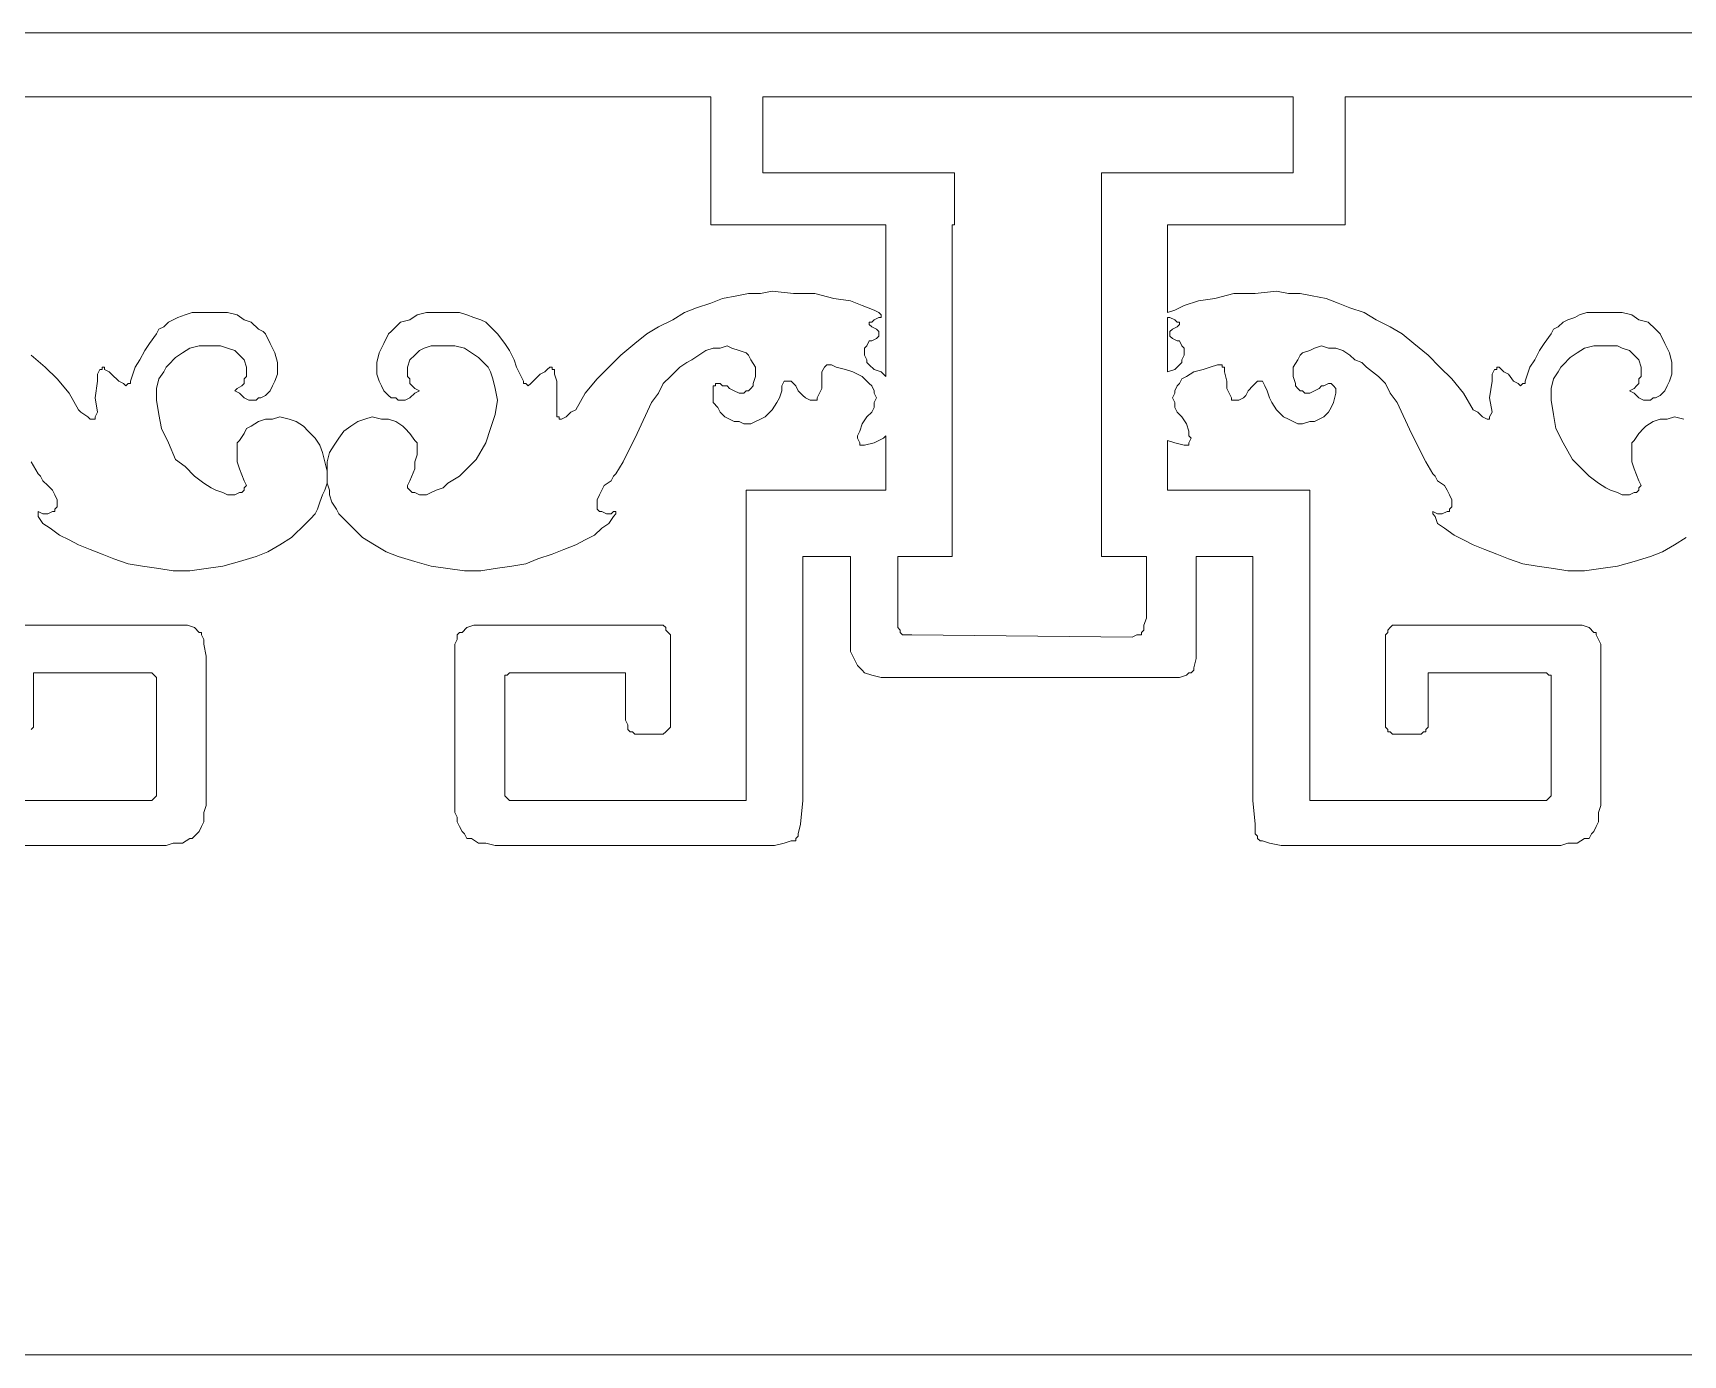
# Model space of a CAD drawing. Extents: x -66030 to 95157, y -13132 to 45879.
# Drawn here: x 58272 to 60994, y 20842 to 23022 of the extents above; entities that cross this region are included whole.
import ezdxf

# ---------------------------------------------------------------- set-up
doc = ezdxf.new("R2010")
doc.units = 0
doc.header["$LTSCALE"] = 100
doc.header["$MEASUREMENT"] = 0
doc.layers.get('0').update_dxf_attribs({"linetype": 'CONTINUOUS'})

msp = doc.modelspace()

# ---------------------------------------------------------------- linework, layer by layer
at = {"lineweight": 0}
for points in [[(50640.2, 23021.9), (67139, 23021.9)], [(50640.2, 23021.9), (67139, 23021.9)], [(58268.6, 22490.6), (58292, 22471.1), (58311.5, 22451.6), (58331.1, 22428.2), (58346.7, 22400.8), (58350.6, 22396.9), (58362.3, 22389.1), (58366.2, 22385.2), (58374, 22385.2), (58374, 22389.1), (58374, 22389.1), (58377.9, 22396.9), (58374, 22420.3), (58377.9, 22447.7), (58377.9, 22459.4), (58381.8, 22467.2), (58385.7, 22467.2), (58385.7, 22471.1), (58389.7, 22471.1), (58389.7, 22467.2), (58397.5, 22463.3), (58401.4, 22459.4), (58413.1, 22447.7), (58420.9, 22443.8), (58424.8, 22439.9), (58428.7, 22443.8), (58432.6, 22443.8), (58432.6, 22447.7), (58440.4, 22471.1), (58448.2, 22482.8), (58456.1, 22498.5), (58463.9, 22510.2), (58475.6, 22525.8), (58479.5, 22533.6), (58487.3, 22537.5), (58495.1, 22545.3), (58502.9, 22549.2), (58510.7, 22553.1), (58522.5, 22557), (58534.2, 22561), (58549.8, 22561), (58561.5, 22561), (58577.1, 22561), (58592.8, 22561), (58608.4, 22557), (58620.1, 22549.2), (58631.8, 22545.3), (58643.5, 22533.6), (58651.4, 22529.7), (58655.3, 22525.8), (58663.1, 22510.2), (58670.9, 22494.6), (58674.8, 22478.9), (58674.8, 22459.4), (58670.9, 22447.7), (58667, 22439.9), (58663.1, 22432.1), (58659.2, 22428.2), (58655.3, 22424.2), (58647.4, 22420.3), (58643.5, 22420.3), (58639.6, 22416.4), (58627.9, 22416.4), (58620.1, 22420.3), (58612.3, 22428.2), (58604.5, 22432.1), (58608.4, 22436), (58616.2, 22439.9), (58620.1, 22443.8), (58620.1, 22451.6), (58624, 22455.5), (58624, 22459.4), (58624, 22471.1), (58620.1, 22482.8), (58612.3, 22490.6), (58608.4, 22494.6), (58604.5, 22498.5), (58592.8, 22502.4), (58581, 22506.3), (58569.3, 22506.3), (58557.6, 22506.3), (58545.9, 22506.3), (58530.3, 22502.4), (58518.5, 22494.6), (58506.8, 22486.7), (58495.1, 22475), (58491.2, 22471.1), (58487.3, 22463.3), (58479.5, 22451.6), (58475.6, 22436), (58475.6, 22416.4), (58479.5, 22393), (58483.4, 22369.6), (58495.1, 22346.1), (58506.8, 22318.8), (58522.5, 22307.1), (58538.1, 22291.4), (58553.7, 22279.7), (58565.4, 22271.9), (58573.2, 22268), (58584.9, 22264.1), (58592.8, 22260.2), (58604.5, 22260.2), (58612.3, 22264.1), (58616.2, 22264.1), (58620.1, 22268), (58620.1, 22271.9), (58624, 22275.8), (58620.1, 22283.6), (58612.3, 22303.2), (58608.4, 22314.9), (58608.4, 22326.6), (58608.4, 22338.3), (58608.4, 22346.1), (58612.3, 22350), (58620.1, 22361.8), (58624, 22369.6), (58631.8, 22373.5), (58643.5, 22381.3), (58655.3, 22385.2), (58667, 22385.2), (58678.7, 22389.1), (58694.3, 22385.2), (58706, 22381.3), (58717.8, 22373.5), (58725.6, 22365.7), (58737.3, 22353.9), (58745.1, 22342.2), (58749, 22330.5), (58752.9, 22314.9), (58756.8, 22299.3), (58756.8, 22314.9), (58760.7, 22330.5), (58768.5, 22342.2), (58776.3, 22353.9), (58784.2, 22365.7), (58795.9, 22373.5), (58807.6, 22381.3), (58819.3, 22385.2), (58831, 22389.1), (58846.6, 22385.2), (58858.4, 22385.2), (58870.1, 22381.3), (58881.8, 22373.5), (58885.7, 22369.6), (58893.5, 22361.8), (58901.3, 22350), (58905.2, 22346.1), (58905.2, 22338.3), (58905.2, 22326.6), (58901.3, 22314.9), (58901.3, 22303.2), (58893.5, 22283.6), (58889.6, 22275.8), (58889.6, 22271.9), (58893.5, 22268), (58897.4, 22264.1), (58901.3, 22264.1), (58909.1, 22260.2), (58920.9, 22260.2), (58928.7, 22264.1), (58936.5, 22268), (58948.2, 22271.9), (58956, 22279.7), (58975.5, 22291.4), (58991.2, 22307.1), (59002.9, 22318.8), (59018.5, 22346.1), (59026.3, 22369.6), (59034.1, 22393), (59038, 22416.4), (59034.1, 22436), (59030.2, 22451.6), (59026.3, 22463.3), (59022.4, 22471.1), (59018.5, 22475), (59006.8, 22486.7), (58995.1, 22494.6), (58983.4, 22502.4), (58967.7, 22506.3), (58956, 22506.3), (58940.4, 22506.3), (58928.7, 22506.3), (58917, 22502.4), (58909.1, 22498.5), (58905.2, 22494.6), (58901.3, 22490.6), (58893.5, 22482.8), (58889.6, 22471.1), (58889.6, 22459.4), (58889.6, 22455.5), (58893.5, 22451.6), (58893.5, 22443.8), (58897.4, 22439.9), (58901.3, 22436), (58909.1, 22432.1), (58901.3, 22428.2), (58893.5, 22420.3), (58885.7, 22416.4), (58874, 22416.4), (58870.1, 22420.3), (58862.3, 22420.3), (58858.4, 22424.2), (58854.5, 22428.2), (58850.6, 22432.1), (58846.6, 22439.9), (58842.7, 22447.7), (58838.8, 22459.4), (58838.8, 22478.9), (58842.7, 22494.6), (58850.6, 22510.2), (58858.4, 22525.8), (58862.3, 22529.7), (58866.2, 22533.6), (58877.9, 22545.3), (58893.5, 22549.2), (58905.2, 22557), (58920.9, 22561), (58936.5, 22561), (58948.2, 22561), (58963.8, 22561), (58975.5, 22561), (58987.3, 22557), (58999, 22553.1), (59010.7, 22549.2), (59018.5, 22545.3), (59026.3, 22537.5), (59030.2, 22533.6), (59038, 22525.8), (59049.8, 22510.2), (59057.6, 22498.5), (59065.4, 22482.8), (59069.3, 22471.1), (59081, 22447.7), (59081, 22443.8), (59084.9, 22443.8), (59088.8, 22439.9), (59092.7, 22443.8), (59096.6, 22447.7), (59108.3, 22459.4), (59116.2, 22463.3), (59120.1, 22467.2), (59124, 22471.1), (59127.9, 22471.1), (59127.9, 22467.2), (59131.8, 22467.2), (59131.8, 22459.4), (59135.7, 22447.7), (59135.7, 22420.3), (59135.7, 22396.9), (59135.7, 22389.1), (59139.6, 22389.1), (59139.6, 22385.2), (59143.5, 22385.2), (59151.3, 22389.1), (59159.1, 22396.9), (59166.9, 22400.8), (59182.6, 22428.2), (59202.1, 22451.6), (59221.6, 22471.1), (59241.2, 22490.6), (59264.6, 22510.2), (59284.1, 22525.8), (59303.6, 22537.5), (59327.1, 22549.2), (59346.6, 22561), (59366.1, 22568.8), (59389.6, 22576.6), (59409.1, 22584.4), (59432.5, 22588.3), (59452.1, 22592.2), (59471.6, 22592.2), (59491.1, 22596.1), (59526.3, 22592.2), (59561.4, 22592.2), (59592.7, 22584.4), (59620, 22580.5), (59639.6, 22572.7), (59659.1, 22564.9), (59666.9, 22561), (59670.8, 22557), (59670.8, 22557), (59670.8, 22553.1), (59666.9, 22553.1), (59659.1, 22549.2), (59655.2, 22545.3), (59651.3, 22545.3), (59651.3, 22541.4), (59651.3, 22541.4), (59655.2, 22537.5), (59663, 22533.6), (59666.9, 22529.7), (59666.9, 22525.8), (59666.9, 22521.9), (59663, 22518), (59663, 22518), (59655.2, 22514.1), (59651.3, 22514.1), (59647.4, 22506.3), (59643.5, 22502.4), (59643.5, 22494.6), (59643.5, 22490.6), (59647.4, 22482.8), (59647.4, 22478.9), (59651.3, 22475), (59659.1, 22467.2), (59670.8, 22463.3), (59678.6, 22455.5), (59678.6, 22455.5), (59678.6, 22705.5), (59475.5, 22705.5), (59389.6, 22705.5), (59389.6, 22791.4), (59389.6, 22916.4), (58135.8, 22916.4)], [(58268.6, 22490.6), (58292, 22471.1), (58311.5, 22451.6), (58331.1, 22428.2), (58346.7, 22400.8), (58350.6, 22396.9), (58362.3, 22389.1), (58366.2, 22385.2), (58374, 22385.2), (58374, 22389.1), (58374, 22389.1), (58377.9, 22396.9), (58374, 22420.3), (58377.9, 22447.7), (58377.9, 22459.4), (58381.8, 22467.2), (58385.7, 22467.2), (58385.7, 22471.1), (58389.7, 22471.1), (58389.7, 22467.2), (58397.5, 22463.3), (58401.4, 22459.4), (58413.1, 22447.7), (58420.9, 22443.8), (58424.8, 22439.9), (58428.7, 22443.8), (58432.6, 22443.8), (58432.6, 22447.7), (58440.4, 22471.1), (58448.2, 22482.8), (58456.1, 22498.5), (58463.9, 22510.2), (58475.6, 22525.8), (58479.5, 22533.6), (58487.3, 22537.5), (58495.1, 22545.3), (58502.9, 22549.2), (58510.7, 22553.1), (58522.5, 22557), (58534.2, 22561), (58549.8, 22561), (58561.5, 22561), (58577.1, 22561), (58592.8, 22561), (58608.4, 22557), (58620.1, 22549.2), (58631.8, 22545.3), (58643.5, 22533.6), (58651.4, 22529.7), (58655.3, 22525.8), (58663.1, 22510.2), (58670.9, 22494.6), (58674.8, 22478.9), (58674.8, 22459.4), (58670.9, 22447.7), (58667, 22439.9), (58663.1, 22432.1), (58659.2, 22428.2), (58655.3, 22424.2), (58647.4, 22420.3), (58643.5, 22420.3), (58639.6, 22416.4), (58627.9, 22416.4), (58620.1, 22420.3), (58612.3, 22428.2), (58604.5, 22432.1), (58608.4, 22436), (58616.2, 22439.9), (58620.1, 22443.8), (58620.1, 22451.6), (58624, 22455.5), (58624, 22459.4), (58624, 22471.1), (58620.1, 22482.8), (58612.3, 22490.6), (58608.4, 22494.6), (58604.5, 22498.5), (58592.8, 22502.4), (58581, 22506.3), (58569.3, 22506.3), (58557.6, 22506.3), (58545.9, 22506.3), (58530.3, 22502.4), (58518.5, 22494.6), (58506.8, 22486.7), (58495.1, 22475), (58491.2, 22471.1), (58487.3, 22463.3), (58479.5, 22451.6), (58475.6, 22436), (58475.6, 22416.4), (58479.5, 22393), (58483.4, 22369.6), (58495.1, 22346.1), (58506.8, 22318.8), (58522.5, 22307.1), (58538.1, 22291.4), (58553.7, 22279.7), (58565.4, 22271.9), (58573.2, 22268), (58584.9, 22264.1), (58592.8, 22260.2), (58604.5, 22260.2), (58612.3, 22264.1), (58616.2, 22264.1), (58620.1, 22268), (58620.1, 22271.9), (58624, 22275.8), (58620.1, 22283.6), (58612.3, 22303.2), (58608.4, 22314.9), (58608.4, 22326.6), (58608.4, 22338.3), (58608.4, 22346.1), (58612.3, 22350), (58620.1, 22361.8), (58624, 22369.6), (58631.8, 22373.5), (58643.5, 22381.3), (58655.3, 22385.2), (58667, 22385.2), (58678.7, 22389.1), (58694.3, 22385.2), (58706, 22381.3), (58717.8, 22373.5), (58725.6, 22365.7), (58737.3, 22353.9), (58745.1, 22342.2), (58749, 22330.5), (58752.9, 22314.9), (58756.8, 22299.3), (58756.8, 22314.9), (58760.7, 22330.5), (58768.5, 22342.2), (58776.3, 22353.9), (58784.2, 22365.7), (58795.9, 22373.5), (58807.6, 22381.3), (58819.3, 22385.2), (58831, 22389.1), (58846.6, 22385.2), (58858.4, 22385.2), (58870.1, 22381.3), (58881.8, 22373.5), (58885.7, 22369.6), (58893.5, 22361.8), (58901.3, 22350), (58905.2, 22346.1), (58905.2, 22338.3), (58905.2, 22326.6), (58901.3, 22314.9), (58901.3, 22303.2), (58893.5, 22283.6), (58889.6, 22275.8), (58889.6, 22271.9), (58893.5, 22268), (58897.4, 22264.1), (58901.3, 22264.1), (58909.1, 22260.2), (58920.9, 22260.2), (58928.7, 22264.1), (58936.5, 22268), (58948.2, 22271.9), (58956, 22279.7), (58975.5, 22291.4), (58991.2, 22307.1), (59002.9, 22318.8), (59018.5, 22346.1), (59026.3, 22369.6), (59034.1, 22393), (59038, 22416.4), (59034.1, 22436), (59030.2, 22451.6), (59026.3, 22463.3), (59022.4, 22471.1), (59018.5, 22475), (59006.8, 22486.7), (58995.1, 22494.6), (58983.4, 22502.4), (58967.7, 22506.3), (58956, 22506.3), (58940.4, 22506.3), (58928.7, 22506.3), (58917, 22502.4), (58909.1, 22498.5), (58905.2, 22494.6), (58901.3, 22490.6), (58893.5, 22482.8), (58889.6, 22471.1), (58889.6, 22459.4), (58889.6, 22455.5), (58893.5, 22451.6), (58893.5, 22443.8), (58897.4, 22439.9), (58901.3, 22436), (58909.1, 22432.1), (58901.3, 22428.2), (58893.5, 22420.3), (58885.7, 22416.4), (58874, 22416.4), (58870.1, 22420.3), (58862.3, 22420.3), (58858.4, 22424.2), (58854.5, 22428.2), (58850.6, 22432.1), (58846.6, 22439.9), (58842.7, 22447.7), (58838.8, 22459.4), (58838.8, 22478.9), (58842.7, 22494.6), (58850.6, 22510.2), (58858.4, 22525.8), (58862.3, 22529.7), (58866.2, 22533.6), (58877.9, 22545.3), (58893.5, 22549.2), (58905.2, 22557), (58920.9, 22561), (58936.5, 22561), (58948.2, 22561), (58963.8, 22561), (58975.5, 22561), (58987.3, 22557), (58999, 22553.1), (59010.7, 22549.2), (59018.5, 22545.3), (59026.3, 22537.5), (59030.2, 22533.6), (59038, 22525.8), (59049.8, 22510.2), (59057.6, 22498.5), (59065.4, 22482.8), (59069.3, 22471.1), (59081, 22447.7), (59081, 22443.8), (59084.9, 22443.8), (59088.8, 22439.9), (59092.7, 22443.8), (59096.6, 22447.7), (59108.3, 22459.4), (59116.2, 22463.3), (59120.1, 22467.2), (59124, 22471.1), (59127.9, 22471.1), (59127.9, 22467.2), (59131.8, 22467.2), (59131.8, 22459.4), (59135.7, 22447.7), (59135.7, 22420.3), (59135.7, 22396.9), (59135.7, 22389.1), (59139.6, 22389.1), (59139.6, 22385.2), (59143.5, 22385.2), (59151.3, 22389.1), (59159.1, 22396.9), (59166.9, 22400.8), (59182.6, 22428.2), (59202.1, 22451.6), (59221.6, 22471.1), (59241.2, 22490.6), (59264.6, 22510.2), (59284.1, 22525.8), (59303.6, 22537.5), (59327.1, 22549.2), (59346.6, 22561), (59366.1, 22568.8), (59389.6, 22576.6), (59409.1, 22584.4), (59432.5, 22588.3), (59452.1, 22592.2), (59471.6, 22592.2), (59491.1, 22596.1), (59526.3, 22592.2), (59561.4, 22592.2), (59592.7, 22584.4), (59620, 22580.5), (59639.6, 22572.7), (59659.1, 22564.9), (59666.9, 22561), (59670.8, 22557), (59670.8, 22557), (59670.8, 22553.1), (59666.9, 22553.1), (59659.1, 22549.2), (59655.2, 22545.3), (59651.3, 22545.3), (59651.3, 22541.4), (59651.3, 22541.4), (59655.2, 22537.5), (59663, 22533.6), (59666.9, 22529.7), (59666.9, 22525.8), (59666.9, 22521.9), (59663, 22518), (59663, 22518), (59655.2, 22514.1), (59651.3, 22514.1), (59647.4, 22506.3), (59643.5, 22502.4), (59643.5, 22494.6), (59643.5, 22490.6), (59647.4, 22482.8), (59647.4, 22478.9), (59651.3, 22475), (59659.1, 22467.2), (59670.8, 22463.3), (59678.6, 22455.5), (59678.6, 22455.5), (59678.6, 22705.5), (59475.5, 22705.5), (59389.6, 22705.5), (59389.6, 22791.4), (59389.6, 22916.4), (58135.8, 22916.4)], [(61690.2, 22916.4), (60436.4, 22916.4), (60436.4, 22916.4), (60436.4, 22791.4), (60436.4, 22705.5), (60350.4, 22705.5), (60143.4, 22705.5), (60143.4, 22561), (60155.1, 22564.9), (60170.8, 22572.7), (60194.2, 22580.5), (60221.5, 22584.4), (60252.8, 22592.2), (60288, 22592.2), (60323.1, 22596.1), (60342.6, 22592.2), (60362.2, 22592.2), (60381.7, 22588.3), (60405.1, 22584.4), (60424.7, 22576.6), (60444.2, 22568.8), (60467.6, 22561), (60487.2, 22549.2), (60510.6, 22537.5), (60530.1, 22525.8), (60549.7, 22510.2), (60573.1, 22490.6), (60592.6, 22471.1), (60612.1, 22451.6), (60631.7, 22428.2), (60647.3, 22400.8), (60655.1, 22396.9), (60662.9, 22389.1), (60670.7, 22385.2), (60674.6, 22385.2), (60674.6, 22389.1), (60674.6, 22389.1), (60678.5, 22396.9), (60674.6, 22420.3), (60678.5, 22447.7), (60678.5, 22459.4), (60682.5, 22467.2), (60686.4, 22467.2), (60686.4, 22471.1), (60690.3, 22471.1), (60694.2, 22467.2), (60698.1, 22463.3), (60705.9, 22459.4), (60713.7, 22447.7), (60721.5, 22443.8), (60725.4, 22439.9), (60729.3, 22443.8), (60733.2, 22443.8), (60733.2, 22447.7), (60741, 22471.1), (60748.9, 22482.8), (60756.7, 22498.5), (60764.5, 22510.2), (60776.2, 22525.8), (60780.1, 22533.6), (60787.9, 22537.5), (60795.7, 22545.3), (60803.5, 22549.2), (60815.3, 22553.1), (60823.1, 22557), (60834.8, 22561), (60850.4, 22561), (60866, 22561), (60877.8, 22561), (60893.4, 22561), (60909, 22557), (60920.7, 22549.2), (60936.3, 22545.3), (60948.1, 22533.6), (60952, 22529.7), (60955.9, 22525.8), (60963.7, 22510.2), (60971.5, 22494.6), (60975.4, 22478.9), (60975.4, 22459.4), (60971.5, 22447.7), (60967.6, 22439.9), (60963.7, 22432.1), (60959.8, 22428.2), (60955.9, 22424.2), (60948.1, 22420.3), (60944.2, 22420.3), (60940.2, 22416.4), (60928.5, 22416.4), (60920.7, 22420.3), (60912.9, 22428.2), (60905.1, 22432.1), (60912.9, 22436), (60916.8, 22439.9), (60920.7, 22443.8), (60920.7, 22451.6), (60924.6, 22455.5), (60924.6, 22459.4), (60924.6, 22471.1), (60920.7, 22482.8), (60912.9, 22490.6), (60909, 22494.6), (60905.1, 22498.5), (60893.4, 22502.4), (60885.6, 22506.3), (60869.9, 22506.3), (60858.2, 22506.3), (60846.5, 22506.3), (60830.9, 22502.4), (60819.2, 22494.6), (60807.4, 22486.7), (60795.7, 22475), (60791.8, 22471.1), (60787.9, 22463.3), (60780.1, 22451.6), (60776.2, 22436), (60776.2, 22416.4), (60780.1, 22393), (60784, 22369.6), (60795.7, 22346.1), (60811.4, 22318.8), (60823.1, 22307.1), (60838.7, 22291.4), (60854.3, 22279.7), (60866, 22271.9), (60873.8, 22268), (60885.6, 22264.1), (60893.4, 22260.2), (60905.1, 22260.2), (60912.9, 22264.1), (60916.8, 22264.1), (60920.7, 22268), (60920.7, 22271.9), (60924.6, 22275.8), (60920.7, 22283.6), (60912.9, 22303.2), (60909, 22314.9), (60909, 22326.6), (60909, 22338.3), (60909, 22346.1), (60912.9, 22350), (60920.7, 22361.8), (60928.5, 22369.6), (60932.4, 22373.5), (60944.2, 22381.3), (60955.9, 22385.2), (60967.6, 22385.2), (60979.3, 22389.1), (60994.9, 22385.2)], [(61690.2, 22916.4), (60436.4, 22916.4), (60436.4, 22916.4), (60436.4, 22791.4), (60436.4, 22705.5), (60350.4, 22705.5), (60143.4, 22705.5), (60143.4, 22561), (60155.1, 22564.9), (60170.8, 22572.7), (60194.2, 22580.5), (60221.5, 22584.4), (60252.8, 22592.2), (60288, 22592.2), (60323.1, 22596.1), (60342.6, 22592.2), (60362.2, 22592.2), (60381.7, 22588.3), (60405.1, 22584.4), (60424.7, 22576.6), (60444.2, 22568.8), (60467.6, 22561), (60487.2, 22549.2), (60510.6, 22537.5), (60530.1, 22525.8), (60549.7, 22510.2), (60573.1, 22490.6), (60592.6, 22471.1), (60612.1, 22451.6), (60631.7, 22428.2), (60647.3, 22400.8), (60655.1, 22396.9), (60662.9, 22389.1), (60670.7, 22385.2), (60674.6, 22385.2), (60674.6, 22389.1), (60674.6, 22389.1), (60678.5, 22396.9), (60674.6, 22420.3), (60678.5, 22447.7), (60678.5, 22459.4), (60682.5, 22467.2), (60686.4, 22467.2), (60686.4, 22471.1), (60690.3, 22471.1), (60694.2, 22467.2), (60698.1, 22463.3), (60705.9, 22459.4), (60713.7, 22447.7), (60721.5, 22443.8), (60725.4, 22439.9), (60729.3, 22443.8), (60733.2, 22443.8), (60733.2, 22447.7), (60741, 22471.1), (60748.9, 22482.8), (60756.7, 22498.5), (60764.5, 22510.2), (60776.2, 22525.8), (60780.1, 22533.6), (60787.9, 22537.5), (60795.7, 22545.3), (60803.5, 22549.2), (60815.3, 22553.1), (60823.1, 22557), (60834.8, 22561), (60850.4, 22561), (60866, 22561), (60877.8, 22561), (60893.4, 22561), (60909, 22557), (60920.7, 22549.2), (60936.3, 22545.3), (60948.1, 22533.6), (60952, 22529.7), (60955.9, 22525.8), (60963.7, 22510.2), (60971.5, 22494.6), (60975.4, 22478.9), (60975.4, 22459.4), (60971.5, 22447.7), (60967.6, 22439.9), (60963.7, 22432.1), (60959.8, 22428.2), (60955.9, 22424.2), (60948.1, 22420.3), (60944.2, 22420.3), (60940.2, 22416.4), (60928.5, 22416.4), (60920.7, 22420.3), (60912.9, 22428.2), (60905.1, 22432.1), (60912.9, 22436), (60916.8, 22439.9), (60920.7, 22443.8), (60920.7, 22451.6), (60924.6, 22455.5), (60924.6, 22459.4), (60924.6, 22471.1), (60920.7, 22482.8), (60912.9, 22490.6), (60909, 22494.6), (60905.1, 22498.5), (60893.4, 22502.4), (60885.6, 22506.3), (60869.9, 22506.3), (60858.2, 22506.3), (60846.5, 22506.3), (60830.9, 22502.4), (60819.2, 22494.6), (60807.4, 22486.7), (60795.7, 22475), (60791.8, 22471.1), (60787.9, 22463.3), (60780.1, 22451.6), (60776.2, 22436), (60776.2, 22416.4), (60780.1, 22393), (60784, 22369.6), (60795.7, 22346.1), (60811.4, 22318.8), (60823.1, 22307.1), (60838.7, 22291.4), (60854.3, 22279.7), (60866, 22271.9), (60873.8, 22268), (60885.6, 22264.1), (60893.4, 22260.2), (60905.1, 22260.2), (60912.9, 22264.1), (60916.8, 22264.1), (60920.7, 22268), (60920.7, 22271.9), (60924.6, 22275.8), (60920.7, 22283.6), (60912.9, 22303.2), (60909, 22314.9), (60909, 22326.6), (60909, 22338.3), (60909, 22346.1), (60912.9, 22350), (60920.7, 22361.8), (60928.5, 22369.6), (60932.4, 22373.5), (60944.2, 22381.3), (60955.9, 22385.2), (60967.6, 22385.2), (60979.3, 22389.1), (60994.9, 22385.2)], [(60998.8, 22189.9), (60979.3, 22178.2), (60959.8, 22166.5), (60940.2, 22158.6), (60912.9, 22150.8), (60885.6, 22143), (60858.2, 22139.1), (60830.9, 22135.2), (60803.5, 22135.2), (60780.1, 22139.1), (60752.8, 22143), (60729.3, 22146.9), (60705.9, 22154.7), (60686.4, 22162.5), (60666.8, 22170.4), (60647.3, 22178.2), (60631.7, 22186), (60616.1, 22193.8), (60600.4, 22205.5), (60588.7, 22213.3), (60584.8, 22225), (60580.9, 22228.9), (60580.9, 22232.9), (60580.9, 22232.9), (60588.7, 22228.9), (60596.5, 22228.9), (60604.3, 22232.9), (60608.2, 22232.9), (60608.2, 22236.8), (60612.1, 22240.7), (60612.1, 22244.6), (60612.1, 22248.5), (60612.1, 22252.4), (60608.2, 22260.2), (60604.3, 22268), (60600.4, 22275.8), (60588.7, 22283.6), (60584.8, 22291.4), (60580.9, 22295.3), (60569.2, 22314.9), (60545.7, 22361.8), (60522.3, 22412.5), (60510.6, 22428.2), (60502.8, 22443.8), (60491.1, 22455.5), (60471.5, 22471.1), (60463.7, 22478.9), (60452, 22482.8), (60444.2, 22490.6), (60432.5, 22498.5), (60420.8, 22502.4), (60409, 22502.4), (60397.3, 22506.3), (60385.6, 22502.4), (60377.8, 22498.5), (60366.1, 22494.6), (60362.2, 22490.6), (60358.3, 22482.8), (60350.4, 22471.1), (60350.4, 22463.3), (60350.4, 22455.5), (60354.4, 22443.8), (60354.4, 22439.9), (60358.3, 22436), (60362.2, 22432.1), (60366.1, 22432.1), (60370, 22428.2), (60377.8, 22428.2), (60385.6, 22432.1), (60393.4, 22436), (60397.3, 22439.9), (60401.2, 22439.9), (60409, 22443.8), (60412.9, 22443.8), (60416.8, 22439.9), (60416.8, 22439.9), (60420.8, 22436), (60420.8, 22428.2), (60416.8, 22412.5), (60412.9, 22404.7), (60409, 22396.9), (60401.2, 22389.1), (60393.4, 22385.2), (60385.6, 22381.3), (60377.8, 22381.3), (60366.1, 22377.4), (60358.3, 22377.4), (60350.4, 22381.3), (60342.6, 22385.2), (60334.8, 22389.1), (60327, 22396.9), (60323.1, 22400.8), (60315.3, 22412.5), (60311.4, 22420.3), (60307.5, 22432.1), (60303.6, 22439.9), (60299.7, 22447.7), (60295.8, 22447.7), (60291.9, 22447.7), (60288, 22443.8), (60284, 22439.9), (60276.2, 22432.1), (60272.3, 22424.2), (60268.4, 22420.3), (60260.6, 22416.4), (60256.7, 22416.4), (60252.8, 22416.4), (60248.9, 22416.4), (60248.9, 22420.3), (60245, 22428.2), (60241.1, 22436), (60241.1, 22447.7), (60237.2, 22463.3), (60237.2, 22471.1), (60233.3, 22471.1), (60233.3, 22475), (60229.4, 22475), (60225.5, 22475), (60213.7, 22471.1), (60202, 22467.2), (60186.4, 22463.3), (60174.7, 22455.5), (60166.9, 22451.6), (60163, 22443.8), (60159.1, 22439.9), (60155.1, 22432.1), (60155.1, 22428.2), (60151.2, 22420.3), (60155.1, 22412.5), (60155.1, 22404.7), (60159.1, 22396.9), (60166.9, 22389.1), (60174.7, 22377.4), (60178.6, 22365.7), (60178.6, 22357.8), (60182.5, 22353.9), (60178.6, 22346.1), (60178.6, 22342.2), (60174.7, 22342.2), (60170.8, 22342.2), (60155.1, 22346.1), (60143.4, 22350), (60143.4, 22268), (60330.9, 22268), (60377.8, 22268), (60377.8, 22217.2), (60377.8, 22158.6), (60377.8, 21787.6), (60377.8, 21768), (60377.8, 21756.3), (60377.8, 21756.3), (60381.7, 21756.3), (60389.5, 21756.3), (60752.8, 21756.3), (60760.6, 21756.3), (60764.5, 21756.3), (60768.4, 21756.3), (60772.3, 21760.2), (60776.2, 21764.1), (60776.2, 21771.9), (60776.2, 21779.8), (60776.2, 21947.7), (60776.2, 21955.5), (60776.2, 21959.4), (60776.2, 21963.3), (60772.3, 21963.3), (60768.4, 21967.2), (60760.6, 21967.2), (60752.8, 21967.2), (60573.1, 21967.2), (60573.1, 21889.1), (60573.1, 21881.3), (60573.1, 21877.4), (60569.2, 21873.5), (60569.2, 21869.6), (60565.3, 21869.6), (60561.4, 21865.7), (60557.5, 21865.7), (60553.6, 21865.7), (60522.3, 21865.7), (60518.4, 21865.7), (60514.5, 21865.7), (60510.6, 21869.6), (60506.7, 21869.6), (60506.7, 21873.5), (60502.8, 21877.4), (60502.8, 21881.3), (60502.8, 21889.1), (60502.8, 22021.9), (60502.8, 22025.8), (60502.8, 22029.7), (60506.7, 22033.6), (60506.7, 22037.6), (60510.6, 22041.5), (60514.5, 22045.4), (60518.4, 22045.4), (60522.3, 22045.4), (60553.6, 22045.4), (60553.6, 22045.4), (60709.8, 22045.4), (60807.4, 22045.4), (60827, 22045.4), (60838.7, 22041.5), (60846.5, 22033.6), (60850.4, 22033.6), (60850.4, 22029.7), (60854.3, 22021.9), (60858.2, 22014.1), (60858.2, 21994.6), (60858.2, 21857.9), (60858.2, 21748.5), (60854.3, 21736.8), (60854.3, 21729), (60854.3, 21721.2), (60850.4, 21713.4), (60846.5, 21705.5), (60842.6, 21701.6), (60838.7, 21693.8), (60830.9, 21693.8), (60819.2, 21686), (60803.5, 21686), (60791.8, 21682.1), (60776.2, 21682.1), (60350.4, 21682.1), (60330.9, 21682.1), (60311.4, 21686), (60299.7, 21689.9), (60295.8, 21689.9), (60291.9, 21693.8), (60291.9, 21697.7), (60288, 21701.6), (60288, 21717.3), (60284, 21756.3), (60284, 22158.6), (60190.3, 22158.6), (60190.3, 22029.7), (60190.3, 21990.7), (60186.4, 21975.1), (60186.4, 21971.2), (60182.5, 21967.2), (60178.6, 21967.2), (60174.7, 21963.3), (60163, 21959.4), (60147.3, 21959.4), (60123.9, 21959.4), (59702.1, 21959.4), (59686.4, 21959.4), (59670.8, 21959.4), (59655.2, 21963.3), (59643.5, 21967.2), (59639.6, 21971.2), (59635.7, 21975.1), (59631.7, 21979), (59627.8, 21986.8), (59623.9, 21994.6), (59620, 22002.4), (59620, 22010.2), (59620, 22021.9), (59620, 22100.1), (59620, 22158.6), (59541.9, 22158.6), (59541.9, 21756.3), (59538, 21717.3), (59534.1, 21701.6), (59534.1, 21697.7), (59530.2, 21693.8), (59530.2, 21689.9), (59522.4, 21689.9), (59510.7, 21686), (59495, 21682.1), (59471.6, 21682.1), (59049.8, 21682.1), (59034.1, 21682.1), (59018.5, 21686), (59006.8, 21686), (58995.1, 21693.8), (58987.3, 21693.8), (58983.4, 21701.6), (58979.5, 21705.5), (58975.5, 21713.4), (58971.6, 21721.2), (58971.6, 21729), (58967.7, 21736.8), (58967.7, 21748.5), (58967.7, 21857.9), (58967.7, 21994.6), (58967.7, 22014.1), (58971.6, 22021.9), (58971.6, 22029.7), (58975.5, 22033.6), (58979.5, 22033.6), (58987.3, 22041.5), (58999, 22045.4), (59014.6, 22045.4), (59116.2, 22045.4), (59268.5, 22045.4), (59272.4, 22045.4), (59299.7, 22045.4), (59307.6, 22045.4), (59311.5, 22045.4), (59315.4, 22041.5), (59315.4, 22037.6), (59319.3, 22033.6), (59323.2, 22029.7), (59323.2, 22025.8), (59323.2, 22021.9), (59323.2, 21889.1), (59323.2, 21881.3), (59323.2, 21877.4), (59319.3, 21873.5), (59315.4, 21869.6), (59315.4, 21869.6), (59311.5, 21865.7), (59307.6, 21865.7), (59299.7, 21865.7), (59272.4, 21865.7), (59268.5, 21865.7), (59264.6, 21865.7), (59260.7, 21869.6), (59256.8, 21869.6), (59252.9, 21873.5), (59252.9, 21877.4), (59252.9, 21881.3), (59249, 21889.1), (59249, 21967.2), (59073.2, 21967.2), (59061.5, 21967.2), (59057.6, 21967.2), (59053.7, 21963.3), (59049.8, 21963.3), (59049.8, 21959.4), (59049.8, 21955.5), (59049.8, 21947.7), (59049.8, 21779.8), (59049.8, 21771.9), (59049.8, 21764.1), (59053.7, 21760.2), (59057.6, 21756.3), (59057.6, 21756.3), (59065.4, 21756.3), (59073.2, 21756.3), (59432.5, 21756.3), (59444.3, 21756.3), (59444.3, 21756.3), (59448.2, 21756.3), (59448.2, 21768), (59448.2, 21787.6), (59448.2, 22158.6), (59448.2, 22217.2), (59448.2, 22268), (59495, 22268), (59678.6, 22268), (59678.6, 22357.8), (59678.6, 22357.8), (59674.7, 22353.9), (59659.1, 22346.1), (59643.5, 22342.2), (59639.6, 22342.2), (59635.7, 22342.2), (59635.7, 22346.1), (59631.7, 22353.9), (59631.7, 22357.8), (59635.7, 22365.7), (59639.6, 22377.4), (59647.4, 22389.1), (59655.2, 22396.9), (59659.1, 22404.7), (59659.1, 22412.5), (59663, 22420.3), (59659.1, 22428.2), (59659.1, 22432.1), (59655.2, 22439.9), (59651.3, 22443.8), (59643.5, 22451.6), (59639.6, 22455.5), (59623.9, 22463.3), (59612.2, 22467.2), (59596.6, 22471.1), (59588.8, 22475), (59584.9, 22475), (59581, 22475), (59577.1, 22471.1), (59577.1, 22471.1), (59573.2, 22463.3), (59573.2, 22447.7), (59573.2, 22436), (59569.3, 22428.2), (59565.3, 22420.3), (59565.3, 22416.4), (59561.4, 22416.4), (59557.5, 22416.4), (59553.6, 22416.4), (59545.8, 22420.3), (59541.9, 22424.2), (59534.1, 22432.1), (59530.2, 22439.9), (59526.3, 22443.8), (59522.4, 22447.7), (59518.5, 22447.7), (59510.7, 22447.7), (59506.8, 22439.9), (59506.8, 22432.1), (59502.9, 22420.3), (59498.9, 22412.5), (59491.1, 22400.8), (59487.2, 22396.9), (59479.4, 22389.1), (59471.6, 22385.2), (59463.8, 22381.3), (59456, 22377.4), (59444.3, 22377.4), (59436.5, 22381.3), (59428.6, 22381.3), (59420.8, 22385.2), (59413, 22389.1), (59405.2, 22396.9), (59401.3, 22404.7), (59393.5, 22412.5), (59393.5, 22428.2), (59393.5, 22436), (59393.5, 22439.9), (59397.4, 22439.9), (59397.4, 22443.8), (59405.2, 22443.8), (59409.1, 22439.9), (59416.9, 22439.9), (59420.8, 22436), (59428.6, 22432.1), (59436.5, 22428.2), (59444.3, 22428.2), (59448.2, 22432.1), (59452.1, 22432.1), (59456, 22436), (59459.9, 22439.9), (59459.9, 22443.8), (59463.8, 22455.5), (59463.8, 22463.3), (59463.8, 22471.1), (59456, 22482.8), (59452.1, 22490.6), (59448.2, 22494.6), (59436.5, 22498.5), (59424.7, 22502.4), (59416.9, 22506.3), (59405.2, 22502.4), (59393.5, 22502.4), (59381.8, 22498.5), (59370, 22490.6), (59358.3, 22482.8), (59350.5, 22478.9), (59338.8, 22471.1), (59323.2, 22455.5), (59311.5, 22443.8), (59303.6, 22428.2), (59291.9, 22412.5), (59268.5, 22361.8), (59245.1, 22314.9), (59233.3, 22295.3), (59229.4, 22291.4), (59225.5, 22283.6), (59213.8, 22275.8), (59209.9, 22268), (59206, 22260.2), (59202.1, 22252.4), (59202.1, 22248.5), (59202.1, 22244.6), (59202.1, 22240.7), (59202.1, 22236.8), (59206, 22232.9), (59209.9, 22232.9), (59217.7, 22228.9), (59225.5, 22228.9), (59229.4, 22232.9), (59233.3, 22232.9), (59233.3, 22228.9), (59229.4, 22225), (59221.6, 22213.3), (59209.9, 22205.5), (59198.2, 22193.8), (59182.6, 22186), (59166.9, 22178.2), (59147.4, 22170.4), (59127.9, 22162.5), (59104.4, 22154.7), (59084.9, 22146.9), (59061.5, 22143), (59034.1, 22139.1), (59010.7, 22135.2), (58983.4, 22135.2), (58956, 22139.1), (58928.7, 22143), (58901.3, 22150.8), (58874, 22158.6), (58854.5, 22166.5), (58834.9, 22178.2), (58815.4, 22189.9), (58807.6, 22197.7), (58799.8, 22205.5), (58792, 22213.3), (58784.2, 22221.1), (58776.3, 22228.9), (58772.4, 22236.8), (58764.6, 22248.5), (58760.7, 22260.2), (58760.7, 22268), (58756.8, 22279.7), (58756.8, 22299.3), (58756.8, 22279.7), (58752.9, 22268), (58749, 22260.2), (58745.1, 22248.5), (58741.2, 22236.8), (58737.3, 22228.9), (58729.5, 22221.1), (58721.7, 22213.3), (58713.8, 22205.5), (58706, 22197.7), (58698.2, 22189.9), (58678.7, 22178.2), (58659.2, 22166.5), (58639.6, 22158.6), (58612.3, 22150.8), (58584.9, 22143), (58557.6, 22139.1), (58530.3, 22135.2), (58502.9, 22135.2), (58479.5, 22139.1), (58452.1, 22143), (58428.7, 22146.9), (58405.3, 22154.7), (58385.7, 22162.5), (58366.2, 22170.4), (58346.7, 22178.2), (58331.1, 22186), (58315.4, 22193.8), (58299.8, 22205.5), (58288.1, 22213.3), (58280.3, 22225), (58280.3, 22228.9), (58280.3, 22232.9), (58280.3, 22232.9), (58288.1, 22228.9), (58295.9, 22228.9), (58303.7, 22232.9), (58307.6, 22232.9), (58307.6, 22236.8), (58311.5, 22240.7), (58311.5, 22244.6), (58311.5, 22248.5), (58311.5, 22252.4), (58307.6, 22260.2), (58303.7, 22268), (58295.9, 22275.8), (58288.1, 22283.6), (58284.2, 22291.4), (58280.3, 22295.3), (58268.6, 22314.9)], [(60998.8, 22189.9), (60979.3, 22178.2), (60959.8, 22166.5), (60940.2, 22158.6), (60912.9, 22150.8), (60885.6, 22143), (60858.2, 22139.1), (60830.9, 22135.2), (60803.5, 22135.2), (60780.1, 22139.1), (60752.8, 22143), (60729.3, 22146.9), (60705.9, 22154.7), (60686.4, 22162.5), (60666.8, 22170.4), (60647.3, 22178.2), (60631.7, 22186), (60616.1, 22193.8), (60600.4, 22205.5), (60588.7, 22213.3), (60584.8, 22225), (60580.9, 22228.9), (60580.9, 22232.9), (60580.9, 22232.9), (60588.7, 22228.9), (60596.5, 22228.9), (60604.3, 22232.9), (60608.2, 22232.9), (60608.2, 22236.8), (60612.1, 22240.7), (60612.1, 22244.6), (60612.1, 22248.5), (60612.1, 22252.4), (60608.2, 22260.2), (60604.3, 22268), (60600.4, 22275.8), (60588.7, 22283.6), (60584.8, 22291.4), (60580.9, 22295.3), (60569.2, 22314.9), (60545.7, 22361.8), (60522.3, 22412.5), (60510.6, 22428.2), (60502.8, 22443.8), (60491.1, 22455.5), (60471.5, 22471.1), (60463.7, 22478.9), (60452, 22482.8), (60444.2, 22490.6), (60432.5, 22498.5), (60420.8, 22502.4), (60409, 22502.4), (60397.3, 22506.3), (60385.6, 22502.4), (60377.8, 22498.5), (60366.1, 22494.6), (60362.2, 22490.6), (60358.3, 22482.8), (60350.4, 22471.1), (60350.4, 22463.3), (60350.4, 22455.5), (60354.4, 22443.8), (60354.4, 22439.9), (60358.3, 22436), (60362.2, 22432.1), (60366.1, 22432.1), (60370, 22428.2), (60377.8, 22428.2), (60385.6, 22432.1), (60393.4, 22436), (60397.3, 22439.9), (60401.2, 22439.9), (60409, 22443.8), (60412.9, 22443.8), (60416.8, 22439.9), (60416.8, 22439.9), (60420.8, 22436), (60420.8, 22428.2), (60416.8, 22412.5), (60412.9, 22404.7), (60409, 22396.9), (60401.2, 22389.1), (60393.4, 22385.2), (60385.6, 22381.3), (60377.8, 22381.3), (60366.1, 22377.4), (60358.3, 22377.4), (60350.4, 22381.3), (60342.6, 22385.2), (60334.8, 22389.1), (60327, 22396.9), (60323.1, 22400.8), (60315.3, 22412.5), (60311.4, 22420.3), (60307.5, 22432.1), (60303.6, 22439.9), (60299.7, 22447.7), (60295.8, 22447.7), (60291.9, 22447.7), (60288, 22443.8), (60284, 22439.9), (60276.2, 22432.1), (60272.3, 22424.2), (60268.4, 22420.3), (60260.6, 22416.4), (60256.7, 22416.4), (60252.8, 22416.4), (60248.9, 22416.4), (60248.9, 22420.3), (60245, 22428.2), (60241.1, 22436), (60241.1, 22447.7), (60237.2, 22463.3), (60237.2, 22471.1), (60233.3, 22471.1), (60233.3, 22475), (60229.4, 22475), (60225.5, 22475), (60213.7, 22471.1), (60202, 22467.2), (60186.4, 22463.3), (60174.7, 22455.5), (60166.9, 22451.6), (60163, 22443.8), (60159.1, 22439.9), (60155.1, 22432.1), (60155.1, 22428.2), (60151.2, 22420.3), (60155.1, 22412.5), (60155.1, 22404.7), (60159.1, 22396.9), (60166.9, 22389.1), (60174.7, 22377.4), (60178.6, 22365.7), (60178.6, 22357.8), (60182.5, 22353.9), (60178.6, 22346.1), (60178.6, 22342.2), (60174.7, 22342.2), (60170.8, 22342.2), (60155.1, 22346.1), (60143.4, 22350), (60143.4, 22268), (60330.9, 22268), (60377.8, 22268), (60377.8, 22217.2), (60377.8, 22158.6), (60377.8, 21787.6), (60377.8, 21768), (60377.8, 21756.3), (60377.8, 21756.3), (60381.7, 21756.3), (60389.5, 21756.3), (60752.8, 21756.3), (60760.6, 21756.3), (60764.5, 21756.3), (60768.4, 21756.3), (60772.3, 21760.2), (60776.2, 21764.1), (60776.2, 21771.9), (60776.2, 21779.8), (60776.2, 21947.7), (60776.2, 21955.5), (60776.2, 21959.4), (60776.2, 21963.3), (60772.3, 21963.3), (60768.4, 21967.2), (60760.6, 21967.2), (60752.8, 21967.2), (60573.1, 21967.2), (60573.1, 21889.1), (60573.1, 21881.3), (60573.1, 21877.4), (60569.2, 21873.5), (60569.2, 21869.6), (60565.3, 21869.6), (60561.4, 21865.7), (60557.5, 21865.7), (60553.6, 21865.7), (60522.3, 21865.7), (60518.4, 21865.7), (60514.5, 21865.7), (60510.6, 21869.6), (60506.7, 21869.6), (60506.7, 21873.5), (60502.8, 21877.4), (60502.8, 21881.3), (60502.8, 21889.1), (60502.8, 22021.9), (60502.8, 22025.8), (60502.8, 22029.7), (60506.7, 22033.6), (60506.7, 22037.6), (60510.6, 22041.5), (60514.5, 22045.4), (60518.4, 22045.4), (60522.3, 22045.4), (60553.6, 22045.4), (60553.6, 22045.4), (60709.8, 22045.4), (60807.4, 22045.4), (60827, 22045.4), (60838.7, 22041.5), (60846.5, 22033.6), (60850.4, 22033.6), (60850.4, 22029.7), (60854.3, 22021.9), (60858.2, 22014.1), (60858.2, 21994.6), (60858.2, 21857.9), (60858.2, 21748.5), (60854.3, 21736.8), (60854.3, 21729), (60854.3, 21721.2), (60850.4, 21713.4), (60846.5, 21705.5), (60842.6, 21701.6), (60838.7, 21693.8), (60830.9, 21693.8), (60819.2, 21686), (60803.5, 21686), (60791.8, 21682.1), (60776.2, 21682.1), (60350.4, 21682.1), (60330.9, 21682.1), (60311.4, 21686), (60299.7, 21689.9), (60295.8, 21689.9), (60291.9, 21693.8), (60291.9, 21697.7), (60288, 21701.6), (60288, 21717.3), (60284, 21756.3), (60284, 22158.6), (60190.3, 22158.6), (60190.3, 22029.7), (60190.3, 21990.7), (60186.4, 21975.1), (60186.4, 21971.2), (60182.5, 21967.2), (60178.6, 21967.2), (60174.7, 21963.3), (60163, 21959.4), (60147.3, 21959.4), (60123.9, 21959.4), (59702.1, 21959.4), (59686.4, 21959.4), (59670.8, 21959.4), (59655.2, 21963.3), (59643.5, 21967.2), (59639.6, 21971.2), (59635.7, 21975.1), (59631.7, 21979), (59627.8, 21986.8), (59623.9, 21994.6), (59620, 22002.4), (59620, 22010.2), (59620, 22021.9), (59620, 22100.1), (59620, 22158.6), (59541.9, 22158.6), (59541.9, 21756.3), (59538, 21717.3), (59534.1, 21701.6), (59534.1, 21697.7), (59530.2, 21693.8), (59530.2, 21689.9), (59522.4, 21689.9), (59510.7, 21686), (59495, 21682.1), (59471.6, 21682.1), (59049.8, 21682.1), (59034.1, 21682.1), (59018.5, 21686), (59006.8, 21686), (58995.1, 21693.8), (58987.3, 21693.8), (58983.4, 21701.6), (58979.5, 21705.5), (58975.5, 21713.4), (58971.6, 21721.2), (58971.6, 21729), (58967.7, 21736.8), (58967.7, 21748.5), (58967.7, 21857.9), (58967.7, 21994.6), (58967.7, 22014.1), (58971.6, 22021.9), (58971.6, 22029.7), (58975.5, 22033.6), (58979.5, 22033.6), (58987.3, 22041.5), (58999, 22045.4), (59014.6, 22045.4), (59116.2, 22045.4), (59268.5, 22045.4), (59272.4, 22045.4), (59299.7, 22045.4), (59307.6, 22045.4), (59311.5, 22045.4), (59315.4, 22041.5), (59315.4, 22037.6), (59319.3, 22033.6), (59323.2, 22029.7), (59323.2, 22025.8), (59323.2, 22021.9), (59323.2, 21889.1), (59323.2, 21881.3), (59323.2, 21877.4), (59319.3, 21873.5), (59315.4, 21869.6), (59315.4, 21869.6), (59311.5, 21865.7), (59307.6, 21865.7), (59299.7, 21865.7), (59272.4, 21865.7), (59268.5, 21865.7), (59264.6, 21865.7), (59260.7, 21869.6), (59256.8, 21869.6), (59252.9, 21873.5), (59252.9, 21877.4), (59252.9, 21881.3), (59249, 21889.1), (59249, 21967.2), (59073.2, 21967.2), (59061.5, 21967.2), (59057.6, 21967.2), (59053.7, 21963.3), (59049.8, 21963.3), (59049.8, 21959.4), (59049.8, 21955.5), (59049.8, 21947.7), (59049.8, 21779.8), (59049.8, 21771.9), (59049.8, 21764.1), (59053.7, 21760.2), (59057.6, 21756.3), (59057.6, 21756.3), (59065.4, 21756.3), (59073.2, 21756.3), (59432.5, 21756.3), (59444.3, 21756.3), (59444.3, 21756.3), (59448.2, 21756.3), (59448.2, 21768), (59448.2, 21787.6), (59448.2, 22158.6), (59448.2, 22217.2), (59448.2, 22268), (59495, 22268), (59678.6, 22268), (59678.6, 22357.8), (59678.6, 22357.8), (59674.7, 22353.9), (59659.1, 22346.1), (59643.5, 22342.2), (59639.6, 22342.2), (59635.7, 22342.2), (59635.7, 22346.1), (59631.7, 22353.9), (59631.7, 22357.8), (59635.7, 22365.7), (59639.6, 22377.4), (59647.4, 22389.1), (59655.2, 22396.9), (59659.1, 22404.7), (59659.1, 22412.5), (59663, 22420.3), (59659.1, 22428.2), (59659.1, 22432.1), (59655.2, 22439.9), (59651.3, 22443.8), (59643.5, 22451.6), (59639.6, 22455.5), (59623.9, 22463.3), (59612.2, 22467.2), (59596.6, 22471.1), (59588.8, 22475), (59584.9, 22475), (59581, 22475), (59577.1, 22471.1), (59577.1, 22471.1), (59573.2, 22463.3), (59573.2, 22447.7), (59573.2, 22436), (59569.3, 22428.2), (59565.3, 22420.3), (59565.3, 22416.4), (59561.4, 22416.4), (59557.5, 22416.4), (59553.6, 22416.4), (59545.8, 22420.3), (59541.9, 22424.2), (59534.1, 22432.1), (59530.2, 22439.9), (59526.3, 22443.8), (59522.4, 22447.7), (59518.5, 22447.7), (59510.7, 22447.7), (59506.8, 22439.9), (59506.8, 22432.1), (59502.9, 22420.3), (59498.9, 22412.5), (59491.1, 22400.8), (59487.2, 22396.9), (59479.4, 22389.1), (59471.6, 22385.2), (59463.8, 22381.3), (59456, 22377.4), (59444.3, 22377.4), (59436.5, 22381.3), (59428.6, 22381.3), (59420.8, 22385.2), (59413, 22389.1), (59405.2, 22396.9), (59401.3, 22404.7), (59393.5, 22412.5), (59393.5, 22428.2), (59393.5, 22436), (59393.5, 22439.9), (59397.4, 22439.9), (59397.4, 22443.8), (59405.2, 22443.8), (59409.1, 22439.9), (59416.9, 22439.9), (59420.8, 22436), (59428.6, 22432.1), (59436.5, 22428.2), (59444.3, 22428.2), (59448.2, 22432.1), (59452.1, 22432.1), (59456, 22436), (59459.9, 22439.9), (59459.9, 22443.8), (59463.8, 22455.5), (59463.8, 22463.3), (59463.8, 22471.1), (59456, 22482.8), (59452.1, 22490.6), (59448.2, 22494.6), (59436.5, 22498.5), (59424.7, 22502.4), (59416.9, 22506.3), (59405.2, 22502.4), (59393.5, 22502.4), (59381.8, 22498.5), (59370, 22490.6), (59358.3, 22482.8), (59350.5, 22478.9), (59338.8, 22471.1), (59323.2, 22455.5), (59311.5, 22443.8), (59303.6, 22428.2), (59291.9, 22412.5), (59268.5, 22361.8), (59245.1, 22314.9), (59233.3, 22295.3), (59229.4, 22291.4), (59225.5, 22283.6), (59213.8, 22275.8), (59209.9, 22268), (59206, 22260.2), (59202.1, 22252.4), (59202.1, 22248.5), (59202.1, 22244.6), (59202.1, 22240.7), (59202.1, 22236.8), (59206, 22232.9), (59209.9, 22232.9), (59217.7, 22228.9), (59225.5, 22228.9), (59229.4, 22232.9), (59233.3, 22232.9), (59233.3, 22228.9), (59229.4, 22225), (59221.6, 22213.3), (59209.9, 22205.5), (59198.2, 22193.8), (59182.6, 22186), (59166.9, 22178.2), (59147.4, 22170.4), (59127.9, 22162.5), (59104.4, 22154.7), (59084.9, 22146.9), (59061.5, 22143), (59034.1, 22139.1), (59010.7, 22135.2), (58983.4, 22135.2), (58956, 22139.1), (58928.7, 22143), (58901.3, 22150.8), (58874, 22158.6), (58854.5, 22166.5), (58834.9, 22178.2), (58815.4, 22189.9), (58807.6, 22197.7), (58799.8, 22205.5), (58792, 22213.3), (58784.2, 22221.1), (58776.3, 22228.9), (58772.4, 22236.8), (58764.6, 22248.5), (58760.7, 22260.2), (58760.7, 22268), (58756.8, 22279.7), (58756.8, 22299.3), (58756.8, 22279.7), (58752.9, 22268), (58749, 22260.2), (58745.1, 22248.5), (58741.2, 22236.8), (58737.3, 22228.9), (58729.5, 22221.1), (58721.7, 22213.3), (58713.8, 22205.5), (58706, 22197.7), (58698.2, 22189.9), (58678.7, 22178.2), (58659.2, 22166.5), (58639.6, 22158.6), (58612.3, 22150.8), (58584.9, 22143), (58557.6, 22139.1), (58530.3, 22135.2), (58502.9, 22135.2), (58479.5, 22139.1), (58452.1, 22143), (58428.7, 22146.9), (58405.3, 22154.7), (58385.7, 22162.5), (58366.2, 22170.4), (58346.7, 22178.2), (58331.1, 22186), (58315.4, 22193.8), (58299.8, 22205.5), (58288.1, 22213.3), (58280.3, 22225), (58280.3, 22228.9), (58280.3, 22232.9), (58280.3, 22232.9), (58288.1, 22228.9), (58295.9, 22228.9), (58303.7, 22232.9), (58307.6, 22232.9), (58307.6, 22236.8), (58311.5, 22240.7), (58311.5, 22244.6), (58311.5, 22248.5), (58311.5, 22252.4), (58307.6, 22260.2), (58303.7, 22268), (58295.9, 22275.8), (58288.1, 22283.6), (58284.2, 22291.4), (58280.3, 22295.3), (58268.6, 22314.9)], [(58252.9, 22045.4), (58409.2, 22045.4), (58506.8, 22045.4), (58526.4, 22045.4), (58538.1, 22041.5), (58545.9, 22033.6), (58549.8, 22033.6), (58549.8, 22029.7), (58553.7, 22021.9), (58553.7, 22014.1), (58557.6, 21994.6), (58557.6, 21857.9), (58557.6, 21748.5), (58553.7, 21736.8), (58553.7, 21729), (58553.7, 21721.2), (58549.8, 21713.4), (58545.9, 21705.5), (58542, 21701.6), (58534.2, 21693.8), (58530.3, 21693.8), (58518.5, 21686), (58502.9, 21686), (58491.2, 21682.1), (58475.6, 21682.1), (58049.8, 21682.1)], [(58252.9, 22045.4), (58409.2, 22045.4), (58506.8, 22045.4), (58526.4, 22045.4), (58538.1, 22041.5), (58545.9, 22033.6), (58549.8, 22033.6), (58549.8, 22029.7), (58553.7, 22021.9), (58553.7, 22014.1), (58557.6, 21994.6), (58557.6, 21857.9), (58557.6, 21748.5), (58553.7, 21736.8), (58553.7, 21729), (58553.7, 21721.2), (58549.8, 21713.4), (58545.9, 21705.5), (58542, 21701.6), (58534.2, 21693.8), (58530.3, 21693.8), (58518.5, 21686), (58502.9, 21686), (58491.2, 21682.1), (58475.6, 21682.1), (58049.8, 21682.1)], [(58088.9, 21756.3), (58452.1, 21756.3), (58460, 21756.3), (58463.9, 21756.3), (58467.8, 21756.3), (58471.7, 21760.2), (58475.6, 21764.1), (58475.6, 21771.9), (58475.6, 21779.8), (58475.6, 21947.7), (58475.6, 21955.5), (58475.6, 21959.4), (58471.7, 21963.3), (58471.7, 21963.3), (58467.8, 21967.2), (58460, 21967.2), (58452.1, 21967.2), (58272.5, 21967.2), (58272.5, 21889.1), (58272.5, 21881.3), (58272.5, 21877.4), (58268.6, 21873.5)], [(58088.9, 21756.3), (58452.1, 21756.3), (58460, 21756.3), (58463.9, 21756.3), (58467.8, 21756.3), (58471.7, 21760.2), (58475.6, 21764.1), (58475.6, 21771.9), (58475.6, 21779.8), (58475.6, 21947.7), (58475.6, 21955.5), (58475.6, 21959.4), (58471.7, 21963.3), (58471.7, 21963.3), (58467.8, 21967.2), (58460, 21967.2), (58452.1, 21967.2), (58272.5, 21967.2), (58272.5, 21889.1), (58272.5, 21881.3), (58272.5, 21877.4), (58268.6, 21873.5)], [(58198.3, 20842.3), (58749, 20842.3), (59022.4, 20842.3), (59573.2, 20842.3), (59846.6, 20842.3), (60397.3, 20842.3), (60674.6, 20842.3), (61221.5, 20842.3), (61498.8, 20842.3), (62045.6, 20842.3), (62323, 20842.3), (62873.7, 20842.3), (63147.1, 20842.3), (63697.9, 20842.3), (63971.3, 20842.3)]]:
    msp.add_lwpolyline(points, dxfattribs=at)
for points in [[(59475.5, 22916.4), (59475.5, 22791.4), (59791.9, 22791.4), (59791.9, 22705.5), (59788, 22705.5), (59788, 22158.6), (59698.1, 22158.6), (59698.1, 22053.2), (59698.1, 22041.5), (59702.1, 22037.6), (59702.1, 22033.6), (59706, 22029.7), (59709.9, 22029.7), (59713.8, 22029.7), (59721.6, 22029.7), (60084.8, 22025.8), (60092.7, 22029.7), (60096.6, 22029.7), (60100.5, 22029.7), (60100.5, 22033.6), (60104.4, 22037.6), (60104.4, 22045.4), (60108.3, 22057.1), (60108.3, 22158.6), (60034.1, 22158.6), (60034.1, 22705.5), (60034.1, 22705.5), (60034.1, 22791.4), (60350.4, 22791.4), (60350.4, 22916.4), (59475.5, 22916.4)], [(59475.5, 22916.4), (59475.5, 22791.4), (59791.9, 22791.4), (59791.9, 22705.5), (59788, 22705.5), (59788, 22158.6), (59698.1, 22158.6), (59698.1, 22053.2), (59698.1, 22041.5), (59702.1, 22037.6), (59702.1, 22033.6), (59706, 22029.7), (59709.9, 22029.7), (59713.8, 22029.7), (59721.6, 22029.7), (60084.8, 22025.8), (60092.7, 22029.7), (60096.6, 22029.7), (60100.5, 22029.7), (60100.5, 22033.6), (60104.4, 22037.6), (60104.4, 22045.4), (60108.3, 22057.1), (60108.3, 22158.6), (60034.1, 22158.6), (60034.1, 22705.5), (60034.1, 22705.5), (60034.1, 22791.4), (60350.4, 22791.4), (60350.4, 22916.4), (59475.5, 22916.4)], [(60143.4, 22463.3), (60155.1, 22467.2), (60163, 22475), (60166.9, 22478.9), (60166.9, 22482.8), (60170.8, 22490.6), (60170.8, 22494.6), (60170.8, 22502.4), (60166.9, 22506.3), (60163, 22514.1), (60159.1, 22514.1), (60151.2, 22518), (60151.2, 22518), (60147.3, 22521.9), (60147.3, 22525.8), (60147.3, 22529.7), (60151.2, 22533.6), (60159.1, 22537.5), (60163, 22541.4), (60163, 22541.4), (60163, 22545.3), (60159.1, 22545.3), (60155.1, 22549.2), (60147.3, 22553.1), (60143.4, 22553.1), (60143.4, 22463.3)], [(60143.4, 22463.3), (60155.1, 22467.2), (60163, 22475), (60166.9, 22478.9), (60166.9, 22482.8), (60170.8, 22490.6), (60170.8, 22494.6), (60170.8, 22502.4), (60166.9, 22506.3), (60163, 22514.1), (60159.1, 22514.1), (60151.2, 22518), (60151.2, 22518), (60147.3, 22521.9), (60147.3, 22525.8), (60147.3, 22529.7), (60151.2, 22533.6), (60159.1, 22537.5), (60163, 22541.4), (60163, 22541.4), (60163, 22545.3), (60159.1, 22545.3), (60155.1, 22549.2), (60147.3, 22553.1), (60143.4, 22553.1), (60143.4, 22463.3)]]:
    msp.add_lwpolyline(points, close=True, dxfattribs=at)

doc.saveas('drawing.dxf')
